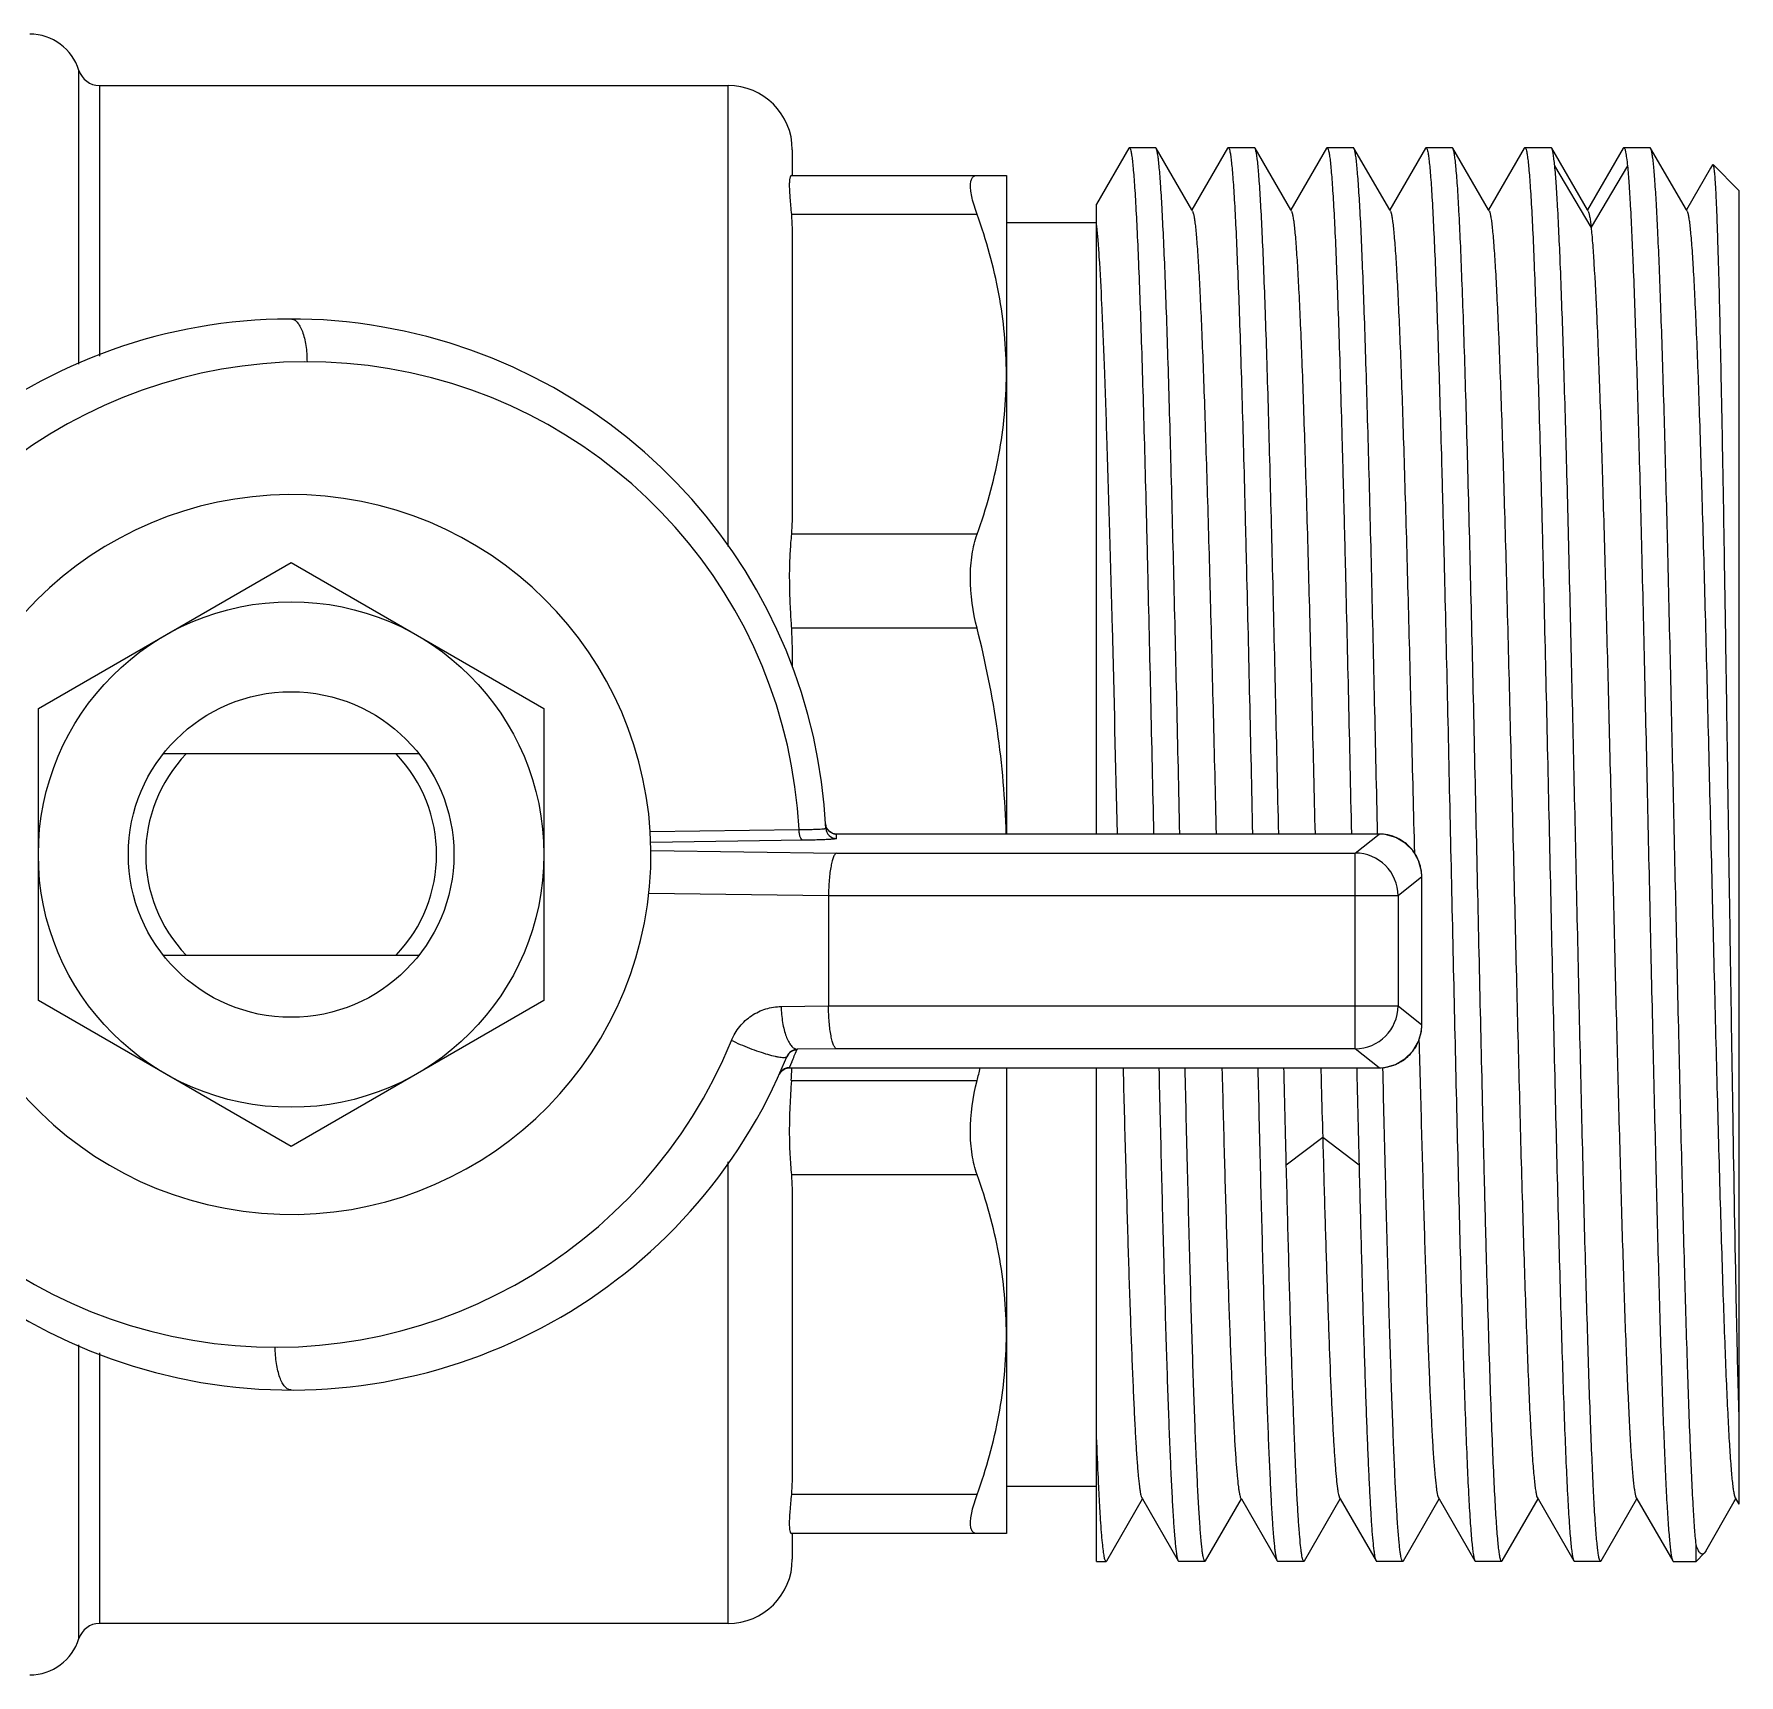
# Model space of a CAD drawing. Header units: millimetres. Extents: x 206 to 1899, y -454 to 296.
# Drawn here: x 1428.568 to 1431.056, y 51.866 to 54.26 of the extents above; entities that cross this region are included whole.
import ezdxf

# ---------------------------------------------------------------- set-up
doc = ezdxf.new("R2010")
doc.units = ezdxf.units.MM
doc.layers.add('细实线', color=7, linetype='Continuous', lineweight=15)

msp = doc.modelspace()

# ---------------------------------------------------------------- linework, layer by layer
at = {"layer": '细实线', "linetype": 'Continuous', "lineweight": 9}
for p, q in [((1428.6338, 53.778), (1428.6338, 54.2067)), ((1428.6637, 54.1846), (1429.5809, 54.1846)), ((1428.6637, 54.1846), (1428.6637, 53.7899)), ((1429.5809, 53.5122), (1429.5809, 54.1846)), ((1429.6746, 54.0909), (1429.6746, 54.0534)), ((1430.1656, 54.0932), (1430.1184, 54.0115)), ((1430.1656, 54.0932), (1430.1665, 54.094)), ((1430.1665, 54.094), (1430.2047, 54.094)), ((1430.2056, 54.0932), (1430.2047, 54.094)), ((1430.2577, 54.003), (1430.2056, 54.0932)), ((1430.3099, 54.0932), (1430.2577, 54.003)), ((1430.3099, 54.0932), (1430.3108, 54.094)), ((1430.3108, 54.094), (1430.349, 54.094)), ((1430.3499, 54.0932), (1430.349, 54.094)), ((1430.402, 54.003), (1430.3499, 54.0932)), ((1430.4542, 54.0932), (1430.402, 54.003)), ((1430.4542, 54.0932), (1430.4551, 54.094)), ((1430.4551, 54.094), (1430.4933, 54.094)), ((1430.4942, 54.0932), (1430.4933, 54.094)), ((1430.5464, 54.003), (1430.4942, 54.0932)), ((1430.5985, 54.0932), (1430.5464, 54.003)), ((1430.5985, 54.0932), (1430.5994, 54.094)), ((1430.5994, 54.094), (1430.6376, 54.094)), ((1430.6385, 54.0932), (1430.6376, 54.094)), ((1430.6907, 54.003), (1430.6385, 54.0932)), ((1430.7428, 54.0932), (1430.6907, 54.003)), ((1430.7428, 54.0932), (1430.7437, 54.094)), ((1430.7437, 54.094), (1430.7819, 54.094)), ((1430.7828, 54.0932), (1430.7819, 54.094)), ((1430.835, 54.003), (1430.7828, 54.0932)), ((1430.8871, 54.0932), (1430.835, 54.003)), ((1430.8871, 54.0932), (1430.888, 54.094)), ((1430.888, 54.094), (1430.9263, 54.094)), ((1430.9271, 54.0932), (1430.9263, 54.094)), ((1430.9793, 54.003), (1430.9271, 54.0932)), ((1430.8402, 53.9779), (1430.7872, 54.0674)), ((1430.8933, 54.0674), (1430.8402, 53.9779)), ((1431.0145, 54.0639), (1430.9793, 54.003)), ((1431.0175, 54.0691), (1431.0145, 54.0639)), ((1431.0175, 54.0691), (1431.0181, 54.0693)), ((1431.0559, 54.0315), (1431.0181, 54.0693)), ((1429.6733, 54.0534), (1429.9871, 54.0534)), ((1429.9871, 54.0534), (1429.9871, 53.0926)), ((1431.0559, 54.0315), (1431.0559, 52.1149)), ((1430.1184, 53.0926), (1430.1184, 54.0115)), ((1429.9443, 53.9965), (1429.6733, 53.9965)), ((1429.9871, 53.9846), (1430.1184, 53.9846)), ((1430.2587, 54.0013), (1430.2577, 54.003)), ((1430.403, 54.0013), (1430.402, 54.003)), ((1430.5473, 54.0013), (1430.5464, 54.003)), ((1430.6916, 54.0013), (1430.6907, 54.003)), ((1430.836, 54.0013), (1430.835, 54.003)), ((1430.9803, 54.0013), (1430.9793, 54.003)), ((1429.6746, 53.9578), (1429.6746, 53.5687)), ((1429.9443, 53.5299), (1429.6733, 53.5299)), ((1428.5746, 53.2756), (1428.9434, 53.4885)), ((1428.9434, 53.4885), (1429.3121, 53.2756)), ((1429.9443, 53.3927), (1429.6733, 53.3927)), ((1428.5746, 52.8498), (1428.5746, 53.2756)), ((1429.3121, 53.2756), (1429.3121, 52.8498)), ((1429.13, 53.2096), (1428.7567, 53.2096)), ((1429.4673, 53.0961), (1429.6845, 53.0992)), ((1429.6903, 53.0836), (1429.4681, 53.0804)), ((1429.7248, 53.1015), (1429.7234, 53.1073)), ((1429.7234, 53.1073), (1429.7234, 53.1073)), ((1430.5308, 53.0926), (1429.739, 53.0926)), ((1430.5308, 53.0926), (1429.739, 53.0926)), ((1429.739, 53.0926), (1429.739, 53.0926)), ((1430.4961, 53.0648), (1430.5308, 53.0926)), ((1430.5308, 53.0926), (1430.5308, 53.0926)), ((1429.4684, 53.0686), (1429.7395, 53.0648)), ((1429.7395, 53.0648), (1430.4961, 53.0648)), ((1430.4961, 52.7794), (1430.4961, 53.0648)), ((1430.5932, 53.0301), (1430.5585, 53.0024)), ((1430.5932, 53.0301), (1430.5932, 53.0301)), ((1430.5932, 52.8141), (1430.5932, 53.0301)), ((1430.5932, 52.8141), (1430.5932, 53.0301)), ((1429.7275, 53.0022), (1429.4653, 53.0059)), ((1430.5585, 53.0024), (1429.7275, 53.0024)), ((1429.7275, 53.0022), (1429.7275, 52.842)), ((1430.5585, 53.0024), (1430.5585, 52.8418)), ((1428.7567, 52.9159), (1429.13, 52.9159)), ((1428.9434, 52.6369), (1428.5746, 52.8498)), ((1429.3121, 52.8498), (1428.9434, 52.6369)), ((1429.6585, 52.841), (1429.7275, 52.842)), ((1429.7275, 52.8418), (1430.5585, 52.8418)), ((1430.5585, 52.8418), (1430.5932, 52.8141)), ((1430.5932, 52.8141), (1430.5932, 52.8141)), ((1429.674, 52.7602), (1429.6702, 52.7516)), ((1429.6817, 52.7786), (1429.6813, 52.7775)), ((1429.7395, 52.7794), (1429.6817, 52.7786)), ((1430.4961, 52.7794), (1429.7395, 52.7794)), ((1430.5308, 52.7516), (1430.4961, 52.7794)), ((1429.6559, 52.7424), (1429.6559, 52.7424)), ((1429.6702, 52.7516), (1430.5308, 52.7516)), ((1429.6702, 52.7516), (1430.5308, 52.7516)), ((1429.6702, 52.7516), (1429.6702, 52.7516)), ((1429.6741, 52.7515), (1429.674, 52.7507)), ((1429.6741, 52.7515), (1429.674, 52.7507)), ((1429.9871, 52.7516), (1429.9871, 52.0721)), ((1430.1184, 52.0315), (1430.1184, 52.7516)), ((1430.5308, 52.7516), (1430.5308, 52.7516)), ((1429.6733, 52.7328), (1429.9443, 52.7328)), ((1430.4486, 52.65), (1430.3955, 52.6097)), ((1430.5016, 52.6097), (1430.4486, 52.65)), ((1429.5809, 51.9409), (1429.5809, 52.6146)), ((1429.9443, 52.5955), (1429.6733, 52.5955)), ((1429.6746, 52.5568), (1429.6746, 52.1677)), ((1428.6338, 51.9188), (1428.6338, 52.3472)), ((1428.6637, 52.3355), (1428.6637, 51.9409)), ((1430.1184, 52.1409), (1429.9871, 52.1409)), ((1430.122, 52.1385), (1430.1219, 52.1407)), ((1429.9443, 52.129), (1429.6733, 52.129)), ((1430.1334, 52.0323), (1430.1856, 52.1225)), ((1430.1846, 52.1242), (1430.1856, 52.1225)), ((1430.1856, 52.1225), (1430.2377, 52.0323)), ((1430.2777, 52.0323), (1430.3299, 52.1225)), ((1430.3289, 52.1242), (1430.3299, 52.1225)), ((1430.3299, 52.1225), (1430.3821, 52.0323)), ((1430.422, 52.0323), (1430.4742, 52.1225)), ((1430.4732, 52.1242), (1430.4742, 52.1225)), ((1430.4742, 52.1225), (1430.5264, 52.0323)), ((1430.5664, 52.0323), (1430.6185, 52.1225)), ((1430.6175, 52.1242), (1430.6185, 52.1225)), ((1430.6185, 52.1225), (1430.6707, 52.0323)), ((1430.7107, 52.0323), (1430.7628, 52.1225)), ((1430.7619, 52.1242), (1430.7628, 52.1225)), ((1430.7628, 52.1225), (1430.815, 52.0323)), ((1430.855, 52.0323), (1430.9071, 52.1225)), ((1430.9062, 52.1242), (1430.9071, 52.1225)), ((1430.9071, 52.1225), (1430.9593, 52.0323)), ((1431.0074, 52.0463), (1431.0492, 52.1187)), ((1431.0492, 52.1187), (1431.0515, 52.1225)), ((1431.0505, 52.1242), (1431.0559, 52.1149)), ((1429.9871, 52.0721), (1429.6733, 52.0721)), ((1429.6746, 52.0721), (1429.6746, 52.0346)), ((1430.9934, 52.0315), (1430.9934, 52.0561)), ((1431.0053, 52.0434), (1430.9934, 52.0315)), ((1431.0074, 52.0463), (1431.0053, 52.0434)), ((1430.1184, 52.0315), (1430.1325, 52.0315)), ((1430.1334, 52.0323), (1430.1325, 52.0315)), ((1430.2377, 52.0323), (1430.2386, 52.0315)), ((1430.2768, 52.0315), (1430.2386, 52.0315)), ((1430.2777, 52.0323), (1430.2768, 52.0315)), ((1430.3821, 52.0323), (1430.3829, 52.0315)), ((1430.4212, 52.0315), (1430.3829, 52.0315)), ((1430.422, 52.0323), (1430.4212, 52.0315)), ((1430.5264, 52.0323), (1430.5273, 52.0315)), ((1430.5655, 52.0315), (1430.5273, 52.0315)), ((1430.5664, 52.0323), (1430.5655, 52.0315)), ((1430.6707, 52.0323), (1430.6716, 52.0315)), ((1430.7098, 52.0315), (1430.6716, 52.0315)), ((1430.7107, 52.0323), (1430.7098, 52.0315)), ((1430.815, 52.0323), (1430.8159, 52.0315)), ((1430.8541, 52.0315), (1430.8159, 52.0315)), ((1430.855, 52.0323), (1430.8541, 52.0315)), ((1430.9593, 52.0323), (1430.9602, 52.0315)), ((1430.9602, 52.0315), (1430.9934, 52.0315)), ((1429.5809, 51.9409), (1428.6637, 51.9409))]:
    msp.add_line(p, q, dxfattribs=at)
for points in [[(1429.739, 53.0926), (1429.7334, 53.0936), (1429.7284, 53.0968), (1429.7248, 53.1015)], [(1430.5932, 53.0301), (1430.5927, 53.0386), (1430.5885, 53.054), (1430.5805, 53.068), (1430.5691, 53.0795), (1430.5552, 53.0876), (1430.5398, 53.092), (1430.5308, 53.0926)], [(1430.5308, 52.7516), (1430.5392, 52.7522), (1430.5546, 52.7563), (1430.5686, 52.7644), (1430.5801, 52.7758), (1430.5883, 52.7897), (1430.5926, 52.805), (1430.5932, 52.8141)], [(1429.656, 52.7424), (1429.6594, 52.7473), (1429.6645, 52.7505), (1429.6702, 52.7516)]]:
    msp.add_lwpolyline(points, dxfattribs=at)
for radius in [0.3688, 0.2375]:
    msp.add_circle((1428.9434, 53.0627), radius, dxfattribs=at)
for centre, radius, start, end in [((1428.5621, 54.1846), 0.075, 17.1046, 90), ((1428.6637, 54.2159), 0.0312, 197.1046, 270), ((1429.5809, 54.0909), 0.0938, 0, 90), ((1428.9434, 53.0627), 0.7812, 2.8027, 157.8184), ((1428.9666, 53.0627), 0.7188, 2.9055, 157.8183), ((1428.9434, 53.0627), 0.525, 175.5961, 174.2452), ((1428.9434, 53.0627), 0.2122, 136.1959, 223.8041), ((1428.9434, 53.0627), 0.2122, 316.1959, 43.8041), ((1429.7393, 53.1017), 0.0156, 182.8203, 270.0215), ((1429.7388, 53.1081), 0.0155, 204.9163, 208.5376), ((1429.739, 53.1083), 0.0157, 208.5912, 227.0456), ((1429.7389, 53.1082), 0.0156, 227.1155, 231.9619), ((1429.739, 53.1083), 0.0157, 231.9797, 248.9418), ((1429.739, 53.1084), 0.0158, 249.0602, 262.2297), ((1429.739, 53.1082), 0.0156, 262.2128, 269.9791), ((1428.9437, 53.0471), 0.7966, 2.8024, 3.2716), ((1430.5307, 53.0298), 0.0628, 78.098, 89.9269), ((1430.5308, 53.0302), 0.0624, 71.3352, 78.0934), ((1430.5307, 53.03), 0.0626, 63.1933, 71.3252), ((1430.5307, 53.0301), 0.0624, 56.4475, 63.1846), ((1430.4959, 53.0023), 0.0626, 0.0928, 89.8862), ((1430.5306, 53.0299), 0.0627, 48.2662, 56.4417), ((1430.5308, 53.0302), 0.0624, 41.5313, 48.2566), ((1430.5305, 53.03), 0.0627, 33.3126, 41.5229), ((1430.5308, 53.0301), 0.0624, 26.6342, 33.3057), ((1430.5306, 53.0301), 0.0626, 18.3781, 26.6263), ((1430.5308, 53.0301), 0.0624, 11.7205, 18.3667), ((1430.5304, 53.0301), 0.0628, 0.0732, 11.7176), ((1428.9434, 53.0627), 0.7812, 182.8, 337.8159), ((1428.9202, 53.0627), 0.7188, 182.9024, 337.8157), ((1430.4959, 52.8419), 0.0626, 270.1139, 359.9072), ((1430.5304, 52.8142), 0.0628, 348.0407, 359.9267), ((1430.5308, 52.8141), 0.0624, 326.4884, 333.1506), ((1430.5306, 52.8142), 0.0626, 333.1593, 341.3984), ((1430.5308, 52.8141), 0.0624, 341.4085, 348.0359), ((1428.9434, 53.0783), 0.7968, 336.4666, 337.8159), ((1430.5307, 52.8141), 0.0624, 296.5983, 303.3455), ((1430.5306, 52.8143), 0.0627, 303.3524, 311.5249), ((1430.5308, 52.814), 0.0624, 311.5333, 318.259), ((1430.5305, 52.8143), 0.0627, 318.2686, 326.4826), ((1429.6702, 52.7359), 0.0157, 101.6652, 111.3687), ((1429.6702, 52.736), 0.0157, 90.0226, 101.6998), ((1428.804, 52.7796), 0.8705, 356.9201, 358.0997), ((1428.4289, 53.1159), 1.5631, 345.8125, 346.5164), ((1430.5307, 52.8144), 0.0628, 270.073, 281.6579), ((1430.5308, 52.814), 0.0624, 281.6606, 288.4375), ((1430.5307, 52.8142), 0.0626, 288.4489, 296.5905), ((1429.5809, 52.0346), 0.0938, 270, 0), ((1428.6637, 51.9096), 0.0312, 90, 162.8954), ((1428.5621, 51.9409), 0.075, 270, 342.8954)]:
    msp.add_arc(centre, radius, start, end, dxfattribs=at)
for points, knots in [([(1430.1665, 54.094), (1430.1667, 54.094), (1430.1672, 54.0936), (1430.168, 54.092), (1430.1689, 54.0884), (1430.17, 54.0825), (1430.171, 54.0741), (1430.1721, 54.0634), (1430.1732, 54.0504), (1430.1743, 54.0351), (1430.1758, 54.0103), (1430.1777, 53.9738), (1430.1799, 53.9237), (1430.1821, 53.8657), (1430.1843, 53.8002), (1430.1865, 53.7278), (1430.1887, 53.6493), (1430.1909, 53.5654), (1430.1939, 53.4448), (1430.1975, 53.2868), (1430.2004, 53.1583), (1430.2019, 53.0927)], [0, 0, 0, 0, 0.000627, 0.001679, 0.005423, 0.011477, 0.019866, 0.030582, 0.043603, 0.058907, 0.076459, 0.118138, 0.168266, 0.226376, 0.291934, 0.364334, 0.442903, 0.526916, 0.615591, 0.803609, 1, 1, 1, 1]), ([(1430.2401, 53.0927), (1430.2387, 53.1567), (1430.2359, 53.2821), (1430.2316, 53.4641), (1430.228, 53.6081), (1430.2251, 53.7146), (1430.2229, 53.7863), (1430.2208, 53.8517), (1430.2187, 53.91), (1430.2165, 53.961), (1430.2144, 54.0039), (1430.2126, 54.0346), (1430.2111, 54.0549), (1430.21, 54.0669), (1430.2089, 54.0767), (1430.2079, 54.0842), (1430.2069, 54.0895), (1430.2061, 54.0923), (1430.2056, 54.0932)], [0, 0, 0, 0, 0.191779, 0.375758, 0.545466, 0.623077, 0.694933, 0.7604, 0.818905, 0.869932, 0.913032, 0.947835, 0.962026, 0.974038, 0.983849, 0.99144, 0.996812, 1, 1, 1, 1]), ([(1430.3108, 54.094), (1430.311, 54.094), (1430.3115, 54.0936), (1430.3123, 54.092), (1430.3132, 54.0884), (1430.3143, 54.0825), (1430.3153, 54.0741), (1430.3164, 54.0634), (1430.3175, 54.0504), (1430.3186, 54.0351), (1430.3202, 54.0103), (1430.322, 53.9738), (1430.3242, 53.9237), (1430.3264, 53.8657), (1430.3286, 53.8002), (1430.3308, 53.7278), (1430.333, 53.6493), (1430.3352, 53.5654), (1430.3382, 53.4448), (1430.3419, 53.2868), (1430.3447, 53.1583), (1430.3462, 53.0927)], [0, 0, 0, 0, 0.000627, 0.001679, 0.005423, 0.011477, 0.019866, 0.030582, 0.043603, 0.058907, 0.076459, 0.118138, 0.168266, 0.226376, 0.291934, 0.364334, 0.442903, 0.526916, 0.615591, 0.803609, 1, 1, 1, 1]), ([(1430.3844, 53.0927), (1430.383, 53.1567), (1430.3802, 53.2821), (1430.376, 53.4641), (1430.3723, 53.6081), (1430.3694, 53.7146), (1430.3673, 53.7863), (1430.3651, 53.8517), (1430.363, 53.91), (1430.3609, 53.9609), (1430.3587, 54.0039), (1430.3569, 54.0346), (1430.3554, 54.0549), (1430.3543, 54.0669), (1430.3533, 54.0767), (1430.3522, 54.0842), (1430.3512, 54.0895), (1430.3504, 54.0923), (1430.3499, 54.0932)], [0, 0, 0, 0, 0.191778, 0.375757, 0.545465, 0.623075, 0.694932, 0.7604, 0.818905, 0.869931, 0.913032, 0.947835, 0.962026, 0.974038, 0.983849, 0.99144, 0.996812, 1, 1, 1, 1]), ([(1430.4551, 54.094), (1430.4553, 54.094), (1430.4558, 54.0936), (1430.4566, 54.092), (1430.4575, 54.0884), (1430.4586, 54.0825), (1430.4597, 54.0741), (1430.4607, 54.0634), (1430.4618, 54.0504), (1430.4629, 54.0351), (1430.4645, 54.0103), (1430.4664, 53.9738), (1430.4685, 53.9237), (1430.4707, 53.8657), (1430.4729, 53.8002), (1430.4751, 53.7278), (1430.4773, 53.6493), (1430.4795, 53.5653), (1430.4825, 53.4448), (1430.4862, 53.2867), (1430.489, 53.1583), (1430.4905, 53.0927)], [0, 0, 0, 0, 0.000627, 0.001679, 0.005423, 0.011477, 0.019866, 0.030582, 0.043604, 0.058907, 0.07646, 0.118139, 0.168266, 0.226377, 0.291935, 0.364336, 0.442905, 0.526917, 0.615593, 0.803611, 1, 1, 1, 1]), ([(1430.5287, 53.0926), (1430.5273, 53.1566), (1430.5245, 53.2821), (1430.5203, 53.4641), (1430.5167, 53.6081), (1430.5137, 53.7146), (1430.5116, 53.7863), (1430.5094, 53.8516), (1430.5073, 53.91), (1430.5052, 53.9609), (1430.5031, 54.0039), (1430.5012, 54.0346), (1430.4997, 54.0549), (1430.4986, 54.0669), (1430.4976, 54.0767), (1430.4965, 54.0842), (1430.4955, 54.0895), (1430.4947, 54.0923), (1430.4942, 54.0932)], [0, 0, 0, 0, 0.191777, 0.375755, 0.545463, 0.623074, 0.694931, 0.760399, 0.818904, 0.869931, 0.913032, 0.947835, 0.962026, 0.974038, 0.983849, 0.99144, 0.996812, 1, 1, 1, 1]), ([(1430.5994, 54.094), (1430.5996, 54.094), (1430.6001, 54.0936), (1430.6009, 54.092), (1430.6019, 54.0884), (1430.6029, 54.0823), (1430.604, 54.0739), (1430.6051, 54.0631), (1430.6062, 54.0499), (1430.6073, 54.0344), (1430.6088, 54.0092), (1430.6107, 53.9723), (1430.6129, 53.9216), (1430.6151, 53.8629), (1430.6173, 53.7966), (1430.6195, 53.7235), (1430.6218, 53.6441), (1430.624, 53.5593), (1430.627, 53.4377), (1430.6307, 53.2782), (1430.635, 53.0824), (1430.6394, 52.8858), (1430.6438, 52.6958), (1430.6475, 52.5449), (1430.6505, 52.4328), (1430.6528, 52.3571), (1430.655, 52.2881), (1430.6572, 52.2263), (1430.6594, 52.1723), (1430.6615, 52.1268), (1430.6634, 52.0942), (1430.665, 52.0727), (1430.6661, 52.06), (1430.6672, 52.0497), (1430.6683, 52.0417), (1430.6693, 52.0362), (1430.6701, 52.0332), (1430.6707, 52.0323)], [0, 0, 0, 0, 0.000307, 0.000824, 0.002665, 0.005642, 0.009768, 0.015039, 0.021443, 0.02897, 0.037602, 0.058097, 0.082742, 0.111304, 0.143518, 0.179082, 0.21766, 0.258893, 0.302393, 0.394541, 0.490652, 0.587125, 0.680343, 0.766814, 0.806494, 0.843299, 0.876883, 0.906933, 0.933165, 0.955337, 0.973241, 0.98054, 0.986714, 0.991751, 0.995643, 0.998386, 1, 1, 1, 1]), ([(1430.7098, 52.0315), (1430.7096, 52.0315), (1430.7091, 52.0319), (1430.7083, 52.0335), (1430.7073, 52.0371), (1430.7063, 52.0431), (1430.7052, 52.0516), (1430.7041, 52.0624), (1430.703, 52.0756), (1430.7019, 52.0911), (1430.7004, 52.1162), (1430.6985, 52.1532), (1430.6963, 52.2039), (1430.6941, 52.2626), (1430.6919, 52.3288), (1430.6897, 52.402), (1430.6874, 52.4813), (1430.6852, 52.5661), (1430.6822, 52.6878), (1430.6785, 52.8472), (1430.6741, 53.0431), (1430.6698, 53.2397), (1430.6654, 53.4296), (1430.6617, 53.5805), (1430.6586, 53.6926), (1430.6564, 53.7683), (1430.6542, 53.8374), (1430.652, 53.8992), (1430.6498, 53.9531), (1430.6477, 53.9987), (1430.6458, 54.0312), (1430.6442, 54.0528), (1430.6431, 54.0655), (1430.642, 54.0758), (1430.6409, 54.0838), (1430.6399, 54.0893), (1430.6391, 54.0923), (1430.6385, 54.0932)], [0, 0, 0, 0, 0.000307, 0.000824, 0.002665, 0.005642, 0.009768, 0.015039, 0.021443, 0.02897, 0.037602, 0.058097, 0.082742, 0.111304, 0.143518, 0.179082, 0.21766, 0.258893, 0.302393, 0.394541, 0.490652, 0.587125, 0.680343, 0.766814, 0.806494, 0.843299, 0.876883, 0.906933, 0.933165, 0.955337, 0.973241, 0.98054, 0.986714, 0.991751, 0.995643, 0.998386, 1, 1, 1, 1]), ([(1430.7437, 54.094), (1430.7439, 54.094), (1430.7444, 54.0936), (1430.7452, 54.092), (1430.7462, 54.0884), (1430.7472, 54.0823), (1430.7483, 54.0739), (1430.7494, 54.0631), (1430.7505, 54.0499), (1430.7516, 54.0344), (1430.7532, 54.0092), (1430.7551, 53.9723), (1430.7572, 53.9216), (1430.7594, 53.8629), (1430.7616, 53.7966), (1430.7639, 53.7235), (1430.7661, 53.6441), (1430.7683, 53.5593), (1430.7713, 53.4377), (1430.775, 53.2782), (1430.7794, 53.0824), (1430.7837, 52.8858), (1430.7881, 52.6958), (1430.7918, 52.5449), (1430.7949, 52.4328), (1430.7971, 52.3571), (1430.7993, 52.2881), (1430.8015, 52.2263), (1430.8037, 52.1723), (1430.8059, 52.1268), (1430.8078, 52.0942), (1430.8093, 52.0727), (1430.8104, 52.06), (1430.8115, 52.0497), (1430.8126, 52.0417), (1430.8136, 52.0362), (1430.8144, 52.0332), (1430.815, 52.0323)], [0, 0, 0, 0, 0.000307, 0.000824, 0.002665, 0.005642, 0.009768, 0.015039, 0.021443, 0.02897, 0.037602, 0.058097, 0.082742, 0.111304, 0.143518, 0.179082, 0.21766, 0.258893, 0.302393, 0.394541, 0.490652, 0.587125, 0.680343, 0.766814, 0.806494, 0.843299, 0.876883, 0.906933, 0.933165, 0.955337, 0.973241, 0.98054, 0.986714, 0.991751, 0.995643, 0.998386, 1, 1, 1, 1]), ([(1430.7872, 54.0674), (1430.7868, 54.0707), (1430.7862, 54.0765), (1430.7852, 54.0842), (1430.7841, 54.0895), (1430.7834, 54.0923), (1430.7828, 54.0932)], [0, 0, 0, 0, 0.37806, 0.670601, 0.877463, 1, 1, 1, 1]), ([(1430.888, 54.094), (1430.8883, 54.094), (1430.8889, 54.0934), (1430.8898, 54.0912), (1430.8909, 54.0862), (1430.8921, 54.078), (1430.8929, 54.0713), (1430.8933, 54.0674)], [0, 0, 0, 0, 0.028252, 0.079682, 0.267949, 0.574615, 1, 1, 1, 1]), ([(1430.9934, 52.0561), (1430.9926, 52.0641), (1430.991, 52.0829), (1430.9881, 52.1308), (1430.9846, 52.2091), (1430.9806, 52.323), (1430.9766, 52.461), (1430.9725, 52.6184), (1430.9684, 52.7902), (1430.9644, 52.9709), (1430.9603, 53.1545), (1430.9562, 53.3352), (1430.9522, 53.507), (1430.9487, 53.6422), (1430.9459, 53.7417), (1430.9438, 53.8085), (1430.9417, 53.8692), (1430.9397, 53.9234), (1430.9377, 53.9706), (1430.9356, 54.0104), (1430.9339, 54.0388), (1430.9324, 54.0576), (1430.9314, 54.0687), (1430.9304, 54.0778), (1430.9294, 54.0848), (1430.9284, 54.0897), (1430.9276, 54.0923), (1430.9271, 54.0932)], [0, 0, 0, 0, 0.011929, 0.027764, 0.070604, 0.12715, 0.195576, 0.273668, 0.358897, 0.448505, 0.539588, 0.629196, 0.714426, 0.79252, 0.828088, 0.860947, 0.89083, 0.917495, 0.940727, 0.960337, 0.976171, 0.982631, 0.988103, 0.992578, 0.99605, 0.998518, 1, 1, 1, 1]), ([(1430.8541, 52.0315), (1430.8539, 52.0315), (1430.8534, 52.0318), (1430.8527, 52.0333), (1430.8518, 52.0364), (1430.8508, 52.0418), (1430.8498, 52.0492), (1430.8488, 52.0588), (1430.8477, 52.0704), (1430.8467, 52.0841), (1430.8452, 52.1064), (1430.8435, 52.1391), (1430.8414, 52.1841), (1430.8393, 52.2363), (1430.8373, 52.2954), (1430.8352, 52.3608), (1430.8331, 52.4321), (1430.831, 52.5086), (1430.8282, 52.6192), (1430.8247, 52.7654), (1430.8206, 52.947), (1430.8165, 53.1325), (1430.8124, 53.3156), (1430.8083, 53.4904), (1430.8042, 53.651), (1430.8001, 53.7922), (1430.7961, 53.9092), (1430.7925, 53.9899), (1430.7895, 54.0394), (1430.788, 54.059), (1430.7872, 54.0674)], [0, 0, 0, 0, 0.000288, 0.000758, 0.002412, 0.005078, 0.008771, 0.013487, 0.019219, 0.025959, 0.033692, 0.052075, 0.07422, 0.099944, 0.129037, 0.161256, 0.196337, 0.233988, 0.273898, 0.359158, 0.449297, 0.541334, 0.632228, 0.718972, 0.798699, 0.868773, 0.92688, 0.971104, 0.98754, 1, 1, 1, 1]), ([(1430.8933, 54.0674), (1430.8941, 54.0591), (1430.8956, 54.0399), (1430.8986, 53.9912), (1430.902, 53.9122), (1430.906, 53.7975), (1430.91, 53.6592), (1430.9141, 53.5016), (1430.9181, 53.3299), (1430.9222, 53.1496), (1430.9262, 52.9665), (1430.9303, 52.7865), (1430.9344, 52.6154), (1430.9378, 52.4809), (1430.9406, 52.3819), (1430.9427, 52.3155), (1430.9447, 52.2551), (1430.9468, 52.2012), (1430.9488, 52.1542), (1430.9508, 52.1146), (1430.9526, 52.0864), (1430.9541, 52.0677), (1430.9551, 52.0566), (1430.9561, 52.0476), (1430.9571, 52.0406), (1430.9581, 52.0357), (1430.9588, 52.0331), (1430.9593, 52.0323)], [0, 0, 0, 0, 0.012276, 0.028428, 0.071806, 0.128755, 0.197446, 0.27567, 0.360909, 0.450419, 0.541319, 0.63068, 0.715627, 0.793424, 0.828848, 0.861569, 0.891321, 0.917868, 0.940993, 0.960515, 0.976275, 0.982706, 0.988153, 0.992608, 0.996065, 0.998524, 1, 1, 1, 1]), ([(1431.0181, 54.0693), (1431.0182, 54.0692), (1431.0184, 54.0687), (1431.0189, 54.0672), (1431.0193, 54.0644), (1431.0199, 54.0599), (1431.0205, 54.0537), (1431.021, 54.046), (1431.0216, 54.0367), (1431.0222, 54.0259), (1431.023, 54.0084), (1431.024, 53.9828), (1431.0251, 53.9478), (1431.0263, 53.9071), (1431.0275, 53.861), (1431.0286, 53.8099), (1431.0298, 53.7539), (1431.031, 53.6936), (1431.0326, 53.6054), (1431.0345, 53.4873), (1431.0369, 53.3383), (1431.0392, 53.1825), (1431.0415, 53.0238), (1431.0439, 52.8667), (1431.0469, 52.6719), (1431.0499, 52.4925), (1431.0532, 52.3335), (1431.055, 52.2653), (1431.0559, 52.2346)], [0, 0, 0, 0, 0.000309, 0.000818, 0.002467, 0.004973, 0.008334, 0.012551, 0.017618, 0.023527, 0.03027, 0.046218, 0.065363, 0.087587, 0.112752, 0.140698, 0.171249, 0.204209, 0.239368, 0.315362, 0.397266, 0.482946, 0.570152, 0.656578, 0.739921, 0.888544, 0.949789, 1, 1, 1, 1]), ([(1429.6733, 54.0534), (1429.6728, 54.0534), (1429.6721, 54.0524), (1429.6716, 54.0511), (1429.6709, 54.0486), (1429.6704, 54.0443), (1429.6703, 54.0405), (1429.6703, 54.0383)], [0, 0, 0, 0, 0.091409, 0.173498, 0.282657, 0.584801, 1, 1, 1, 1]), ([(1429.6703, 54.0383), (1429.6703, 54.0356), (1429.6706, 54.0296), (1429.6712, 54.0199), (1429.6721, 54.0087), (1429.6729, 54.0007), (1429.6733, 53.9965)], [0, 0, 0, 0, 0.19404, 0.426979, 0.696532, 1, 1, 1, 1]), ([(1429.9443, 53.9965), (1429.9415, 54.0044), (1429.938, 54.0155), (1429.9352, 54.0297), (1429.9344, 54.038), (1429.9349, 54.0446), (1429.9366, 54.0496), (1429.94, 54.0528), (1429.9429, 54.0534), (1429.9443, 54.0534)], [0, 0, 0, 0, 0.396035, 0.554921, 0.685547, 0.788364, 0.867328, 0.932406, 1, 1, 1, 1]), ([(1429.9871, 53.7632), (1429.9871, 53.8026), (1429.9794, 53.8821), (1429.9578, 53.9588), (1429.9443, 53.9965)], [0, 0, 0, 0, 0.496082, 1, 1, 1, 1]), ([(1430.1184, 53.9803), (1430.1191, 53.9737), (1430.1205, 53.9585), (1430.1233, 53.9201), (1430.1265, 53.8579), (1430.1301, 53.7674), (1430.1338, 53.6576), (1430.1376, 53.5317), (1430.1427, 53.3415), (1430.1463, 53.1938), (1430.1488, 53.0927)], [0, 0, 0, 0, 0.022348, 0.051587, 0.12989, 0.232813, 0.357563, 0.500746, 0.65846, 1, 1, 1, 1]), ([(1430.2587, 54.0013), (1430.2592, 54.0004), (1430.26, 53.9977), (1430.261, 53.9928), (1430.2621, 53.9858), (1430.2631, 53.9768), (1430.2642, 53.9659), (1430.2657, 53.9473), (1430.2675, 53.9193), (1430.2696, 53.8802), (1430.2717, 53.8339), (1430.2739, 53.7809), (1430.276, 53.7216), (1430.2781, 53.6565), (1430.2811, 53.5599), (1430.2847, 53.4294), (1430.2889, 53.2644), (1430.2917, 53.1507), (1430.2931, 53.0926)], [0, 0, 0, 0, 0.003383, 0.008932, 0.01668, 0.026628, 0.038764, 0.053065, 0.088034, 0.131247, 0.18233, 0.240838, 0.306265, 0.378037, 0.455531, 0.624929, 0.808552, 1, 1, 1, 1]), ([(1430.403, 54.0013), (1430.4035, 54.0004), (1430.4043, 53.9977), (1430.4053, 53.9928), (1430.4064, 53.9858), (1430.4074, 53.9768), (1430.4085, 53.9659), (1430.41, 53.9473), (1430.4118, 53.9193), (1430.4139, 53.8802), (1430.4161, 53.8339), (1430.4182, 53.7809), (1430.4203, 53.7216), (1430.4224, 53.6565), (1430.4254, 53.5599), (1430.429, 53.4294), (1430.4332, 53.2644), (1430.436, 53.1507), (1430.4374, 53.0926)], [0, 0, 0, 0, 0.003383, 0.008931, 0.01668, 0.026628, 0.038764, 0.053066, 0.088035, 0.131249, 0.182331, 0.24084, 0.306266, 0.378038, 0.455532, 0.62493, 0.808555, 1, 1, 1, 1]), ([(1430.5473, 54.0013), (1430.5479, 54.0004), (1430.5487, 53.9976), (1430.5497, 53.9925), (1430.5508, 53.9853), (1430.5518, 53.976), (1430.5529, 53.9646), (1430.5545, 53.9454), (1430.5563, 53.9164), (1430.5585, 53.8758), (1430.5606, 53.8278), (1430.5628, 53.7729), (1430.565, 53.7115), (1430.5671, 53.6442), (1430.5701, 53.5445), (1430.5738, 53.4101), (1430.5781, 53.2406), (1430.5809, 53.124), (1430.5824, 53.0646)], [0, 0, 0, 0, 0.003368, 0.008923, 0.016699, 0.026693, 0.038894, 0.053277, 0.088455, 0.131926, 0.183296, 0.242102, 0.307814, 0.379831, 0.457504, 0.626943, 0.809988, 1, 1, 1, 1]), ([(1430.6916, 54.0013), (1430.6922, 54.0004), (1430.693, 53.9976), (1430.694, 53.9925), (1430.6951, 53.9853), (1430.6961, 53.976), (1430.6972, 53.9645), (1430.6988, 53.9453), (1430.7006, 53.9162), (1430.7028, 53.8755), (1430.705, 53.8274), (1430.7071, 53.7723), (1430.7093, 53.7108), (1430.7115, 53.6434), (1430.7145, 53.5434), (1430.7181, 53.4088), (1430.7224, 53.239), (1430.7268, 53.0627), (1430.7311, 52.8865), (1430.7354, 52.7167), (1430.739, 52.582), (1430.742, 52.4821), (1430.7442, 52.4147), (1430.7464, 52.3531), (1430.7485, 52.2981), (1430.7507, 52.25), (1430.7529, 52.2093), (1430.7547, 52.1802), (1430.7563, 52.1609), (1430.7574, 52.1495), (1430.7584, 52.1402), (1430.7595, 52.1329), (1430.7605, 52.1278), (1430.7613, 52.1251), (1430.7619, 52.1242)], [0, 0, 0, 0, 0.001684, 0.004461, 0.00835, 0.013349, 0.019452, 0.026646, 0.044243, 0.065987, 0.091682, 0.121095, 0.153961, 0.189978, 0.22882, 0.313541, 0.405043, 0.499999, 0.594955, 0.686458, 0.771179, 0.810021, 0.846039, 0.878904, 0.908317, 0.934013, 0.955756, 0.973355, 0.980548, 0.98665, 0.991651, 0.995539, 0.998316, 1, 1, 1, 1]), ([(1430.836, 54.0013), (1430.8365, 54.0004), (1430.8372, 53.9978), (1430.8383, 53.9929), (1430.8393, 53.9861), (1430.8399, 53.9809), (1430.8402, 53.9779)], [0, 0, 0, 0, 0.127647, 0.336317, 0.62714, 1, 1, 1, 1]), ([(1430.9803, 54.0013), (1430.9808, 54.0004), (1430.9816, 53.9976), (1430.9826, 53.9925), (1430.9837, 53.9853), (1430.9848, 53.976), (1430.9858, 53.9645), (1430.9874, 53.9453), (1430.9893, 53.9162), (1430.9914, 53.8755), (1430.9936, 53.8274), (1430.9958, 53.7723), (1430.9979, 53.7108), (1431.0001, 53.6434), (1431.0031, 53.5434), (1431.0068, 53.4088), (1431.0111, 53.239), (1431.0154, 53.0627), (1431.0197, 52.8865), (1431.024, 52.7167), (1431.0277, 52.582), (1431.0307, 52.4821), (1431.0328, 52.4147), (1431.035, 52.3531), (1431.0372, 52.2981), (1431.0393, 52.25), (1431.0415, 52.2093), (1431.0434, 52.1802), (1431.0449, 52.1609), (1431.046, 52.1495), (1431.0471, 52.1402), (1431.0481, 52.1329), (1431.0492, 52.1278), (1431.05, 52.1251), (1431.0505, 52.1242)], [0, 0, 0, 0, 0.001684, 0.004462, 0.00835, 0.013349, 0.019452, 0.026646, 0.044243, 0.065987, 0.091683, 0.121096, 0.153961, 0.189979, 0.228821, 0.313542, 0.405045, 0.500001, 0.594957, 0.686459, 0.771181, 0.810022, 0.84604, 0.878905, 0.908318, 0.934014, 0.955757, 0.973355, 0.980548, 0.98665, 0.99165, 0.995539, 0.998316, 1, 1, 1, 1]), ([(1430.8402, 53.9779), (1430.841, 53.9704), (1430.8425, 53.9529), (1430.8455, 53.9086), (1430.849, 53.8368), (1430.853, 53.7326), (1430.857, 53.6068), (1430.861, 53.4635), (1430.865, 53.3074), (1430.8691, 53.1434), (1430.8732, 52.9768), (1430.8772, 52.813), (1430.8813, 52.6572), (1430.8847, 52.5347), (1430.8875, 52.4444), (1430.8896, 52.3838), (1430.8916, 52.3287), (1430.8937, 52.2795), (1430.8957, 52.2366), (1430.8977, 52.2003), (1430.8995, 52.1744), (1430.9009, 52.1572), (1430.9019, 52.147), (1430.903, 52.1386), (1430.9039, 52.1321), (1430.9049, 52.1275), (1430.9057, 52.125), (1430.9062, 52.1242)], [0, 0, 0, 0, 0.012265, 0.028394, 0.071694, 0.128531, 0.197085, 0.275158, 0.360244, 0.449612, 0.540392, 0.629669, 0.714576, 0.792387, 0.827841, 0.860606, 0.890421, 0.917045, 0.940266, 0.959897, 0.975786, 0.982286, 0.987808, 0.992342, 0.995881, 0.998428, 1, 1, 1, 1]), ([(1428.9434, 53.844), (1428.9449, 53.844), (1428.9484, 53.843), (1428.9528, 53.839), (1428.9567, 53.8331), (1428.9602, 53.8253), (1428.963, 53.8159), (1428.9658, 53.8012), (1428.9666, 53.7895), (1428.9666, 53.7815)], [0, 0, 0, 0, 0.066259, 0.145781, 0.245167, 0.365713, 0.505606, 0.661195, 1, 1, 1, 1]), ([(1429.9443, 53.5299), (1429.9578, 53.5676), (1429.9794, 53.6443), (1429.9871, 53.7238), (1429.9871, 53.7632)], [0, 0, 0, 0, 0.503918, 1, 1, 1, 1]), ([(1429.6733, 53.5299), (1429.673, 53.5259), (1429.6722, 53.5177), (1429.6714, 53.5048), (1429.6708, 53.4912), (1429.6705, 53.4818), (1429.6704, 53.477)], [0, 0, 0, 0, 0.2269, 0.47033, 0.728642, 1, 1, 1, 1]), ([(1429.9443, 53.3927), (1429.9382, 53.4169), (1429.933, 53.4533), (1429.936, 53.4996), (1429.941, 53.5205), (1429.9443, 53.5299)], [0, 0, 0, 0, 0.539492, 0.783634, 1, 1, 1, 1]), ([(1429.6704, 53.477), (1429.6703, 53.4703), (1429.6704, 53.4566), (1429.6709, 53.4357), (1429.6719, 53.4143), (1429.6729, 53.3999), (1429.6733, 53.3927)], [0, 0, 0, 0, 0.238718, 0.487124, 0.741951, 1, 1, 1, 1]), ([(1429.9868, 53.0926), (1429.9855, 53.1432), (1429.9768, 53.2443), (1429.9567, 53.3436), (1429.9443, 53.3927)], [0, 0, 0, 0, 0.499987, 1, 1, 1, 1]), ([(1429.6845, 53.0992), (1429.6872, 53.0992), (1429.6926, 53.0992), (1429.7002, 53.0993), (1429.7069, 53.0995), (1429.7126, 53.0997), (1429.7172, 53.0999), (1429.7203, 53.1002), (1429.7221, 53.1004), (1429.7229, 53.1006), (1429.7234, 53.1007), (1429.7237, 53.1009), (1429.7237, 53.1009)], [0, 0, 0, 0, 0.211561, 0.405976, 0.578175, 0.724503, 0.841829, 0.92769, 0.958169, 0.980202, 0.993871, 1, 1, 1, 1]), ([(1429.6903, 53.0836), (1429.6899, 53.0836), (1429.6891, 53.084), (1429.6874, 53.0854), (1429.686, 53.0887), (1429.6848, 53.0935), (1429.6845, 53.0972), (1429.6845, 53.0992)], [0, 0, 0, 0, 0.061954, 0.1476, 0.3697, 0.664362, 1, 1, 1, 1]), ([(1429.7393, 53.0861), (1429.7393, 53.086), (1429.7389, 53.0858), (1429.7384, 53.0856), (1429.7373, 53.0854), (1429.7358, 53.0853), (1429.7339, 53.0851), (1429.7306, 53.0848), (1429.7255, 53.0845), (1429.7183, 53.0842), (1429.7099, 53.0839), (1429.7004, 53.0837), (1429.6937, 53.0836), (1429.6903, 53.0836)], [0, 0, 0, 0, 0.005883, 0.019474, 0.041493, 0.071997, 0.11085, 0.157842, 0.275264, 0.421653, 0.593855, 0.788205, 1, 1, 1, 1]), ([(1429.7395, 53.0648), (1429.7386, 53.0647), (1429.7373, 53.0635), (1429.736, 53.0616), (1429.7344, 53.0584), (1429.7327, 53.0531), (1429.731, 53.0454), (1429.7295, 53.0362), (1429.7284, 53.0256), (1429.7277, 53.0141), (1429.7275, 53.0062), (1429.7275, 53.0022)], [0, 0, 0, 0, 0.042215, 0.072233, 0.109177, 0.204208, 0.326272, 0.472078, 0.636869, 0.815098, 1, 1, 1, 1]), ([(1429.5858, 52.7913), (1429.5888, 52.7987), (1429.597, 52.8125), (1429.6146, 52.8284), (1429.6357, 52.8385), (1429.651, 52.8409), (1429.6585, 52.841)], [0, 0, 0, 0, 0.257047, 0.508703, 0.755698, 1, 1, 1, 1]), ([(1429.6585, 52.841), (1429.6586, 52.8332), (1429.6596, 52.8217), (1429.6625, 52.8072), (1429.6653, 52.7979), (1429.6687, 52.7901), (1429.6725, 52.7841), (1429.6768, 52.78), (1429.6802, 52.7787), (1429.6817, 52.7786)], [0, 0, 0, 0, 0.335129, 0.489777, 0.629589, 0.750973, 0.851948, 0.933211, 1, 1, 1, 1]), ([(1429.7395, 52.7794), (1429.7386, 52.7795), (1429.7373, 52.7807), (1429.736, 52.7826), (1429.7344, 52.7858), (1429.7327, 52.791), (1429.731, 52.7987), (1429.7295, 52.808), (1429.7284, 52.8185), (1429.7277, 52.83), (1429.7275, 52.8378), (1429.7275, 52.8418)], [0, 0, 0, 0, 0.042233, 0.072248, 0.10918, 0.204173, 0.32619, 0.471955, 0.63673, 0.814994, 1, 1, 1, 1]), ([(1429.6668, 52.7677), (1429.6664, 52.7669), (1429.6643, 52.7663), (1429.6616, 52.7662), (1429.6584, 52.7664), (1429.6545, 52.767), (1429.6479, 52.7683), (1429.6385, 52.7708), (1429.6261, 52.7748), (1429.6082, 52.7814), (1429.5947, 52.7871), (1429.5858, 52.7913)], [0, 0, 0, 0, 0.033236, 0.061941, 0.099547, 0.145893, 0.200516, 0.331713, 0.486214, 0.655449, 1, 1, 1, 1]), ([(1430.5891, 52.7926), (1430.5903, 52.7475), (1430.5926, 52.6605), (1430.5961, 52.5358), (1430.5991, 52.4393), (1430.6015, 52.3692), (1430.6033, 52.3225), (1430.605, 52.2803), (1430.6068, 52.2428), (1430.6085, 52.2101), (1430.6103, 52.1825), (1430.612, 52.1602), (1430.6135, 52.145), (1430.6148, 52.1355), (1430.6156, 52.1305), (1430.6165, 52.1269), (1430.6171, 52.1249), (1430.6175, 52.1242)], [0, 0, 0, 0, 0.202222, 0.390001, 0.558864, 0.634922, 0.704788, 0.768038, 0.824303, 0.873244, 0.914579, 0.948063, 0.973515, 0.983189, 0.990815, 0.996404, 1, 1, 1, 1]), ([(1429.6817, 52.7786), (1429.6789, 52.7784), (1429.6726, 52.7763), (1429.6682, 52.771), (1429.6668, 52.7677)], [0, 0, 0, 0, 0.441436, 1, 1, 1, 1]), ([(1429.6813, 52.7775), (1429.6782, 52.7775), (1429.672, 52.7756), (1429.668, 52.7706), (1429.6668, 52.7678)], [0, 0, 0, 0, 0.500099, 1, 1, 1, 1]), ([(1430.1573, 52.7506), (1430.1584, 52.708), (1430.1606, 52.626), (1430.1639, 52.5087), (1430.1668, 52.4183), (1430.1692, 52.3526), (1430.1709, 52.3091), (1430.1726, 52.2697), (1430.1742, 52.2347), (1430.1759, 52.2043), (1430.1776, 52.1787), (1430.1793, 52.1579), (1430.1807, 52.1437), (1430.182, 52.1349), (1430.1828, 52.1301), (1430.1836, 52.1267), (1430.1842, 52.1249), (1430.1846, 52.1242)], [0, 0, 0, 0, 0.203836, 0.392197, 0.560928, 0.636751, 0.706311, 0.769224, 0.825147, 0.873771, 0.914837, 0.948116, 0.973451, 0.983099, 0.990727, 0.996346, 1, 1, 1, 1]), ([(1430.2096, 52.7514), (1430.2107, 52.7026), (1430.213, 52.6086), (1430.2164, 52.474), (1430.2194, 52.37), (1430.2218, 52.2944), (1430.2236, 52.2442), (1430.2253, 52.1989), (1430.2271, 52.1586), (1430.2288, 52.1236), (1430.2305, 52.0941), (1430.232, 52.0731), (1430.2333, 52.0591), (1430.2341, 52.0509), (1430.235, 52.0441), (1430.2358, 52.0388), (1430.2367, 52.035), (1430.2373, 52.033), (1430.2377, 52.0323)], [0, 0, 0, 0, 0.203336, 0.39179, 0.560951, 0.637038, 0.706862, 0.77001, 0.826116, 0.874851, 0.915936, 0.949133, 0.962715, 0.974264, 0.983764, 0.991209, 0.996607, 1, 1, 1, 1]), ([(1430.2768, 52.0315), (1430.2764, 52.0315), (1430.2756, 52.0328), (1430.2749, 52.0351), (1430.274, 52.0393), (1430.2731, 52.0448), (1430.2722, 52.0521), (1430.2709, 52.0648), (1430.2694, 52.0846), (1430.2676, 52.1129), (1430.2658, 52.1471), (1430.264, 52.187), (1430.2622, 52.2324), (1430.2604, 52.283), (1430.2586, 52.3385), (1430.2568, 52.3984), (1430.2544, 52.4863), (1430.2513, 52.6044), (1430.249, 52.7012), (1430.2478, 52.7514)], [0, 0, 0, 0, 0.001682, 0.005256, 0.010964, 0.018849, 0.028916, 0.041157, 0.072091, 0.111487, 0.159098, 0.21464, 0.277763, 0.348081, 0.425151, 0.508499, 0.5976, 0.79082, 1, 1, 1, 1]), ([(1430.3016, 52.7506), (1430.3027, 52.708), (1430.3049, 52.626), (1430.3082, 52.5088), (1430.3111, 52.4183), (1430.3135, 52.3526), (1430.3152, 52.3091), (1430.3169, 52.2697), (1430.3186, 52.2348), (1430.3202, 52.2043), (1430.3219, 52.1787), (1430.3236, 52.1579), (1430.325, 52.1437), (1430.3263, 52.1349), (1430.3271, 52.1301), (1430.3279, 52.1267), (1430.3285, 52.1249), (1430.3289, 52.1242)], [0, 0, 0, 0, 0.203834, 0.392194, 0.560927, 0.636749, 0.706312, 0.769224, 0.82515, 0.873772, 0.914838, 0.948118, 0.973451, 0.983101, 0.990729, 0.996347, 1, 1, 1, 1]), ([(1430.3539, 52.7514), (1430.355, 52.7026), (1430.3573, 52.6086), (1430.3608, 52.474), (1430.3637, 52.37), (1430.3661, 52.2944), (1430.3679, 52.2442), (1430.3696, 52.1989), (1430.3714, 52.1586), (1430.3731, 52.1236), (1430.3748, 52.0941), (1430.3763, 52.0731), (1430.3776, 52.0591), (1430.3784, 52.0509), (1430.3793, 52.0441), (1430.3802, 52.0388), (1430.381, 52.035), (1430.3816, 52.033), (1430.3821, 52.0323)], [0, 0, 0, 0, 0.203336, 0.39179, 0.560951, 0.637038, 0.706862, 0.77001, 0.826116, 0.874851, 0.915936, 0.949133, 0.962715, 0.974264, 0.983764, 0.991209, 0.996607, 1, 1, 1, 1]), ([(1430.3955, 52.6097), (1430.3952, 52.6212), (1430.3941, 52.6685), (1430.393, 52.7157), (1430.3921, 52.7514)], [0, 0, 0, 0, 0.24412, 1, 1, 1, 1]), ([(1430.4459, 52.7508), (1430.4461, 52.7422), (1430.447, 52.7086), (1430.4479, 52.6751), (1430.4486, 52.65)], [0, 0, 0, 0, 0.254575, 1, 1, 1, 1]), ([(1430.4982, 52.7514), (1430.4985, 52.7394), (1430.4996, 52.6921), (1430.5007, 52.6448), (1430.5016, 52.6097)], [0, 0, 0, 0, 0.255475, 1, 1, 1, 1]), ([(1430.5655, 52.0315), (1430.5651, 52.0315), (1430.5642, 52.0328), (1430.5635, 52.0351), (1430.5626, 52.0393), (1430.5617, 52.0448), (1430.5608, 52.0521), (1430.5596, 52.0648), (1430.558, 52.0846), (1430.5562, 52.1129), (1430.5544, 52.1471), (1430.5527, 52.1871), (1430.5509, 52.2325), (1430.5491, 52.2831), (1430.5473, 52.3385), (1430.5455, 52.3985), (1430.543, 52.4864), (1430.5399, 52.6045), (1430.5376, 52.7013), (1430.5364, 52.7516)], [0, 0, 0, 0, 0.001682, 0.005256, 0.010965, 0.018849, 0.028917, 0.041158, 0.072093, 0.11149, 0.159101, 0.214645, 0.277768, 0.348088, 0.425158, 0.508506, 0.597607, 0.790825, 1, 1, 1, 1]), ([(1429.6733, 52.7328), (1429.6726, 52.7202), (1429.671, 52.6955), (1429.67, 52.6595), (1429.6709, 52.6263), (1429.6725, 52.6053), (1429.6733, 52.5955)], [0, 0, 0, 0, 0.275845, 0.541091, 0.785545, 1, 1, 1, 1]), ([(1429.9443, 52.5955), (1429.941, 52.605), (1429.936, 52.6259), (1429.933, 52.6722), (1429.9382, 52.7086), (1429.9443, 52.7328)], [0, 0, 0, 0, 0.216367, 0.46051, 1, 1, 1, 1]), ([(1430.4486, 52.65), (1430.4496, 52.6136), (1430.4515, 52.544), (1430.4546, 52.4447), (1430.4576, 52.3566), (1430.4602, 52.2909), (1430.4624, 52.2451), (1430.4639, 52.2161), (1430.4654, 52.1909), (1430.4669, 52.1697), (1430.4684, 52.1524), (1430.4697, 52.1406), (1430.4708, 52.1333), (1430.4716, 52.1293), (1430.4723, 52.1264), (1430.4729, 52.1248), (1430.4732, 52.1242)], [0, 0, 0, 0, 0.207365, 0.396959, 0.565305, 0.709435, 0.771585, 0.826748, 0.874676, 0.915165, 0.94803, 0.973152, 0.982782, 0.990451, 0.996175, 1, 1, 1, 1]), ([(1429.9871, 52.3623), (1429.9871, 52.4016), (1429.9794, 52.4811), (1429.9578, 52.5579), (1429.9443, 52.5955)], [0, 0, 0, 0, 0.496082, 1, 1, 1, 1]), ([(1430.4212, 52.0315), (1430.4208, 52.0315), (1430.4201, 52.0324), (1430.4194, 52.0343), (1430.4186, 52.0375), (1430.4179, 52.0419), (1430.4171, 52.0475), (1430.4159, 52.0575), (1430.4146, 52.073), (1430.413, 52.0951), (1430.4114, 52.122), (1430.4098, 52.1534), (1430.4083, 52.1893), (1430.4067, 52.2294), (1430.4051, 52.2736), (1430.4035, 52.3216), (1430.4013, 52.3926), (1430.3986, 52.489), (1430.3966, 52.5682), (1430.3955, 52.6097)], [0, 0, 0, 0, 0.001755, 0.005283, 0.01086, 0.01854, 0.028338, 0.040249, 0.070369, 0.108783, 0.155309, 0.209733, 0.271788, 0.34118, 0.417569, 0.500591, 0.589833, 0.78524, 1, 1, 1, 1]), ([(1430.5016, 52.6097), (1430.5026, 52.5696), (1430.5046, 52.4928), (1430.5076, 52.3836), (1430.5102, 52.3), (1430.5124, 52.2397), (1430.5139, 52.1999), (1430.5154, 52.164), (1430.517, 52.1323), (1430.5185, 52.1047), (1430.52, 52.0815), (1430.5215, 52.0627), (1430.5228, 52.0499), (1430.524, 52.0419), (1430.5247, 52.0376), (1430.5254, 52.0345), (1430.526, 52.0329), (1430.5264, 52.0323)], [0, 0, 0, 0, 0.208058, 0.398173, 0.566898, 0.642272, 0.711191, 0.773341, 0.828446, 0.876256, 0.916561, 0.949184, 0.973992, 0.983441, 0.990911, 0.996416, 1, 1, 1, 1]), ([(1429.9443, 52.129), (1429.9578, 52.1666), (1429.9794, 52.2434), (1429.9871, 52.3229), (1429.9871, 52.3623)], [0, 0, 0, 0, 0.503918, 1, 1, 1, 1]), ([(1428.9434, 52.2815), (1428.9418, 52.2815), (1428.9384, 52.2825), (1428.934, 52.2864), (1428.9301, 52.2924), (1428.9267, 52.3002), (1428.9239, 52.3096), (1428.921, 52.3243), (1428.9202, 52.336), (1428.9202, 52.344)], [0, 0, 0, 0, 0.066102, 0.145519, 0.244859, 0.36541, 0.505346, 0.661006, 1, 1, 1, 1]), ([(1430.1219, 52.1407), (1430.1216, 52.1467), (1430.1203, 52.1735), (1430.1192, 52.2004), (1430.1184, 52.2211)], [0, 0, 0, 0, 0.226245, 1, 1, 1, 1]), ([(1430.1325, 52.0315), (1430.1323, 52.0315), (1430.1316, 52.0321), (1430.1307, 52.0343), (1430.1296, 52.0394), (1430.1284, 52.0478), (1430.1271, 52.0597), (1430.1258, 52.0748), (1430.1245, 52.0932), (1430.1232, 52.1148), (1430.1224, 52.1302), (1430.122, 52.1385)], [0, 0, 0, 0, 0.007269, 0.020567, 0.069297, 0.148712, 0.258897, 0.399562, 0.570331, 0.770678, 1, 1, 1, 1]), ([(1429.6733, 52.129), (1429.6726, 52.1209), (1429.6715, 52.1096), (1429.6705, 52.0956), (1429.6702, 52.0875), (1429.6704, 52.081), (1429.6709, 52.0768), (1429.6716, 52.0743), (1429.6721, 52.073), (1429.6728, 52.0721), (1429.6733, 52.0721)], [0, 0, 0, 0, 0.41984, 0.590127, 0.731514, 0.842912, 0.924004, 0.953321, 0.975382, 1, 1, 1, 1]), ([(1429.9443, 52.0721), (1429.9429, 52.0721), (1429.94, 52.0726), (1429.9366, 52.0758), (1429.9349, 52.0809), (1429.9344, 52.0875), (1429.9352, 52.0957), (1429.938, 52.1099), (1429.9415, 52.1211), (1429.9443, 52.129)], [0, 0, 0, 0, 0.067593, 0.132671, 0.211636, 0.314454, 0.44508, 0.603966, 1, 1, 1, 1]), ([(1431.0053, 52.0434), (1431.0048, 52.0429), (1431.004, 52.0422), (1431.0016, 52.0416), (1430.9994, 52.0433), (1430.9977, 52.0457), (1430.9955, 52.0498), (1430.9942, 52.0534), (1430.9934, 52.0561)], [0, 0, 0, 0, 0.089855, 0.163714, 0.328135, 0.447689, 0.598391, 1, 1, 1, 1])]:
    msp.add_open_spline(points, degree=3, knots=knots, dxfattribs=at)
for points in [[(1429.6733, 53.9965), (1429.6743, 53.9836), (1429.6746, 53.9707), (1429.6746, 53.9578)], [(1429.6746, 53.5687), (1429.6746, 53.5557), (1429.6743, 53.5428), (1429.6733, 53.5299)], [(1429.6733, 53.3927), (1429.6743, 53.3744), (1429.6746, 53.3561), (1429.6746, 53.3379)], [(1429.7248, 53.1016), (1429.724, 53.1034), (1429.7235, 53.1054), (1429.7234, 53.1073)], [(1429.6594, 52.7473), (1429.658, 52.7459), (1429.6568, 52.7442), (1429.6559, 52.7424)], [(1429.6645, 52.7505), (1429.6626, 52.7498), (1429.6609, 52.7487), (1429.6594, 52.7473)], [(1429.6733, 52.5955), (1429.6743, 52.5827), (1429.6746, 52.5697), (1429.6746, 52.5568)], [(1429.6746, 52.1677), (1429.6746, 52.1548), (1429.6743, 52.1418), (1429.6733, 52.129)]]:
    msp.add_open_spline(points, degree=3, dxfattribs=at)

doc.saveas('drawing.dxf')
